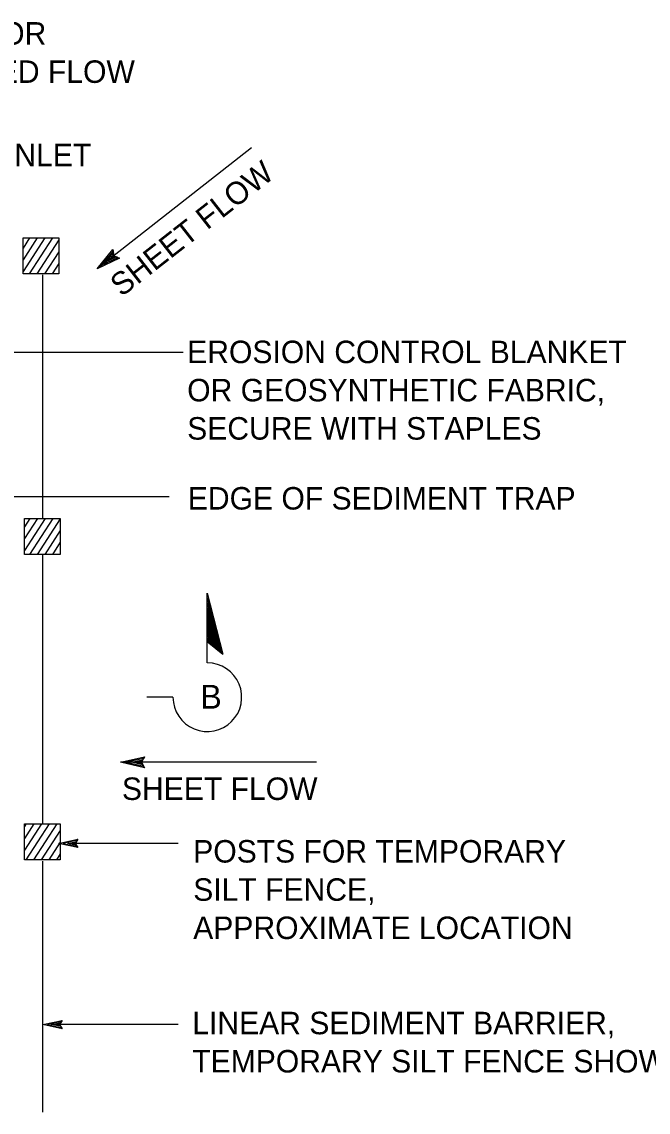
# Model space of a CAD drawing. Extents: x -894 to 866, y -472 to 714.
# Drawn here: x 201.2 to 396.1, y -135.2 to 204.1 of the extents above; entities that cross this region are included whole.
import ezdxf

# ---------------------------------------------------------------- set-up
doc = ezdxf.new("R2010")
doc.units = 0
for name, color, linetype in [('df_FLOW-LINE', 7, 'Continuous'), ('pp_PRESENTATION', 7, 'Continuous'), ('temp_CONSTRUCTION', 7, 'Continuous'), ('temp_CONSTRUCTION-anno', 7, 'Continuous')]:
    doc.layers.add(name, color=color, linetype=linetype)

msp = doc.modelspace()

# ---------------------------------------------------------------- linework, layer by layer
at = {"layer": 'df_FLOW-LINE'}
for p, q in [((272.66, 164.89), (224.64, 127.31)), ((229.52, 133.25), (229.52, 133.25)), ((231.58, 130.62), (231.58, 130.62)), ((224.64, 127.31), (224.64, 127.31)), ((292.85, -26.3), (231.88, -26.3)), ((231.88, -26.3), (231.88, -26.3)), ((239.38, -24.64), (239.38, -24.64)), ((239.38, -27.98), (239.38, -27.98))]:
    msp.add_line(p, q, dxfattribs=at)
for points in [[(231.58, 130.62), (224.64, 127.31), (229.52, 133.25), (229.59, 132.73), (226.01, 128.39), (231.1, 130.8), (230.62, 130.99), (227.36, 129.44), (229.65, 132.22), (229.71, 131.71), (228.72, 130.5), (230.14, 131.17), (229.76, 131.32), (229.52, 133.25), (229.76, 131.32)], [(239.38, -27.98), (231.88, -26.3), (239.38, -24.64), (239.11, -25.08), (233.62, -26.3), (239.11, -27.53), (238.85, -27.09), (235.33, -26.3), (238.84, -25.52), (238.58, -25.97), (237.06, -26.3), (238.58, -26.64), (238.38, -26.3), (239.38, -24.64), (238.38, -26.3)]]:
    msp.add_lwpolyline(points, close=True, dxfattribs=at)
at = {"layer": 'pp_PRESENTATION'}
for p, q in [((258.9, 26.29), (263.72, 7.39)), ((258.9, 4.64), (258.9, 26.29)), ((258.9, 24.74), (263.22, 7.8)), ((258.9, 23.18), (262.72, 8.2)), ((258.9, 21.63), (262.22, 8.6)), ((258.9, 20.08), (261.72, 9.01)), ((258.9, 18.52), (261.22, 9.41)), ((258.9, 16.97), (260.72, 9.82)), ((258.9, 15.41), (260.22, 10.22)), ((258.9, 13.86), (259.72, 10.63)), ((258.9, 12.3), (259.22, 11.03)), ((258.9, 11.3), (263.72, 7.39)), ((248.21, -6.05), (240.08, -6.05))]:
    msp.add_line(p, q, dxfattribs=at)
msp.add_arc((258.9, -6.05), 10.69, 179.9995, 90, dxfattribs=at)
at = {"layer": 'temp_CONSTRUCTION'}
for p, q in [((208.38, 136.9), (201.57, 126.41)), ((205.99, 136.9), (201.57, 130.08)), ((203.61, 136.9), (201.57, 133.75)), ((210.76, 136.9), (203.5, 125.72)), ((212.74, 136.27), (205.89, 125.72)), ((212.74, 132.6), (208.27, 125.72)), ((212.74, 128.92), (210.66, 125.72)), ((208.43, 49.57), (201.99, 39.65)), ((206.05, 49.57), (201.99, 43.32)), ((203.66, 49.57), (201.99, 46.99)), ((210.82, 49.57), (203.56, 38.39)), ((213.16, 49.51), (205.94, 38.39)), ((213.16, 45.83), (208.33, 38.39)), ((213.16, 42.16), (210.71, 38.39)), ((213.16, 38.49), (213.1, 38.39)), ((207.31, -45.49), (201.99, -53.68)), ((204.92, -45.49), (201.99, -50)), ((202.54, -45.49), (201.99, -46.33)), ((209.69, -45.49), (202.43, -56.66)), ((212.08, -45.49), (204.82, -56.66)), ((213.16, -47.49), (207.2, -56.66)), ((213.16, -51.16), (209.59, -56.66)), ((213.16, -54.83), (211.97, -56.66))]:
    msp.add_line(p, q, dxfattribs=at)
for points in [[(201.57, 136.9), (212.74, 136.9), (212.74, 125.72), (201.57, 125.72)], [(201.99, 49.57), (213.16, 49.57), (213.16, 38.39), (201.99, 38.39)], [(201.99, -45.49), (213.16, -45.49), (213.16, -56.66), (201.99, -56.66)]]:
    msp.add_lwpolyline(points, close=True, dxfattribs=at)
for points in [[(207.57, 125.36), (207.57, 49.83)], [(207.57, 38.37), (207.57, -45.22)], [(207.57, -57.1), (207.57, -135.18)]]:
    msp.add_lwpolyline(points, dxfattribs=at)
at = {"layer": 'temp_CONSTRUCTION-anno'}
for p, q in [((171.43, 101.29), (251.38, 101.29)), ((191.31, 56.38), (247.05, 56.38)), ((218.63, -50.19), (218.63, -50.19)), ((212.63, -51.52), (212.63, -51.52)), ((249.84, -51.52), (215.57, -51.52)), ((218.63, -52.86), (218.63, -52.86)), ((207.73, -107.93), (207.73, -107.93)), ((249.84, -107.93), (210.18, -107.93)), ((213.73, -106.6), (213.73, -106.6)), ((213.73, -109.27), (213.73, -109.27))]:
    msp.add_line(p, q, dxfattribs=at)
for points in [[(218.63, -52.86), (212.63, -51.52), (218.63, -50.19), (218.42, -50.55), (214.02, -51.52), (218.42, -52.51), (218.21, -52.15), (215.39, -51.53), (218.2, -50.9), (217.99, -51.26), (216.77, -51.53), (217.99, -51.8), (217.83, -51.52), (218.63, -50.19), (217.83, -51.52)], [(213.73, -109.27), (207.73, -107.93), (213.73, -106.6), (213.51, -106.95), (209.12, -107.92), (213.51, -108.91), (213.3, -108.56), (210.49, -107.93), (213.3, -107.31), (213.09, -107.66), (211.87, -107.93), (213.09, -108.2), (212.93, -107.93), (213.73, -106.6), (212.93, -107.93)]]:
    msp.add_lwpolyline(points, close=True, dxfattribs=at)

# ---------------------------------------------------------------- texts
at = {"layer": 'pp_PRESENTATION'}
msp.add_text('B', height=7.39, dxfattribs=at).set_placement((256.79, -9.59))
at = {"layer": 'temp_CONSTRUCTION-anno'}
for s, p in [('ROCKS, USE FOR', (128.7, 197.04)), ('CONCENTRATED FLOW', (128.7, 185.14)), ('DRAINAGE INLET', (144.76, 159.19)), ('EROSION CONTROL BLANKET', (252.63, 97.92)), ('OR GEOSYNTHETIC FABRIC,', (252.63, 86.02)), ('SECURE WITH STAPLES', (252.63, 74.12)), ('EDGE OF SEDIMENT TRAP', (252.83, 52.36)), ('SHEET FLOW', (232.32, -38.02)), ('POSTS FOR TEMPORARY', (254.51, -57.5)), ('SILT FENCE,', (254.51, -69.4)), ('APPROXIMATE LOCATION', (254.51, -81.3)), ('LINEAR SEDIMENT BARRIER,', (254.21, -110.93)), ('TEMPORARY SILT FENCE SHOWN', (254.21, -122.83))]:
    msp.add_text(s, height=7, dxfattribs=at).set_placement(p)
msp.add_text('SHEET FLOW', height=7, rotation=38.0502, dxfattribs=at).set_placement((232.22, 118.36))

doc.saveas('drawing.dxf')
